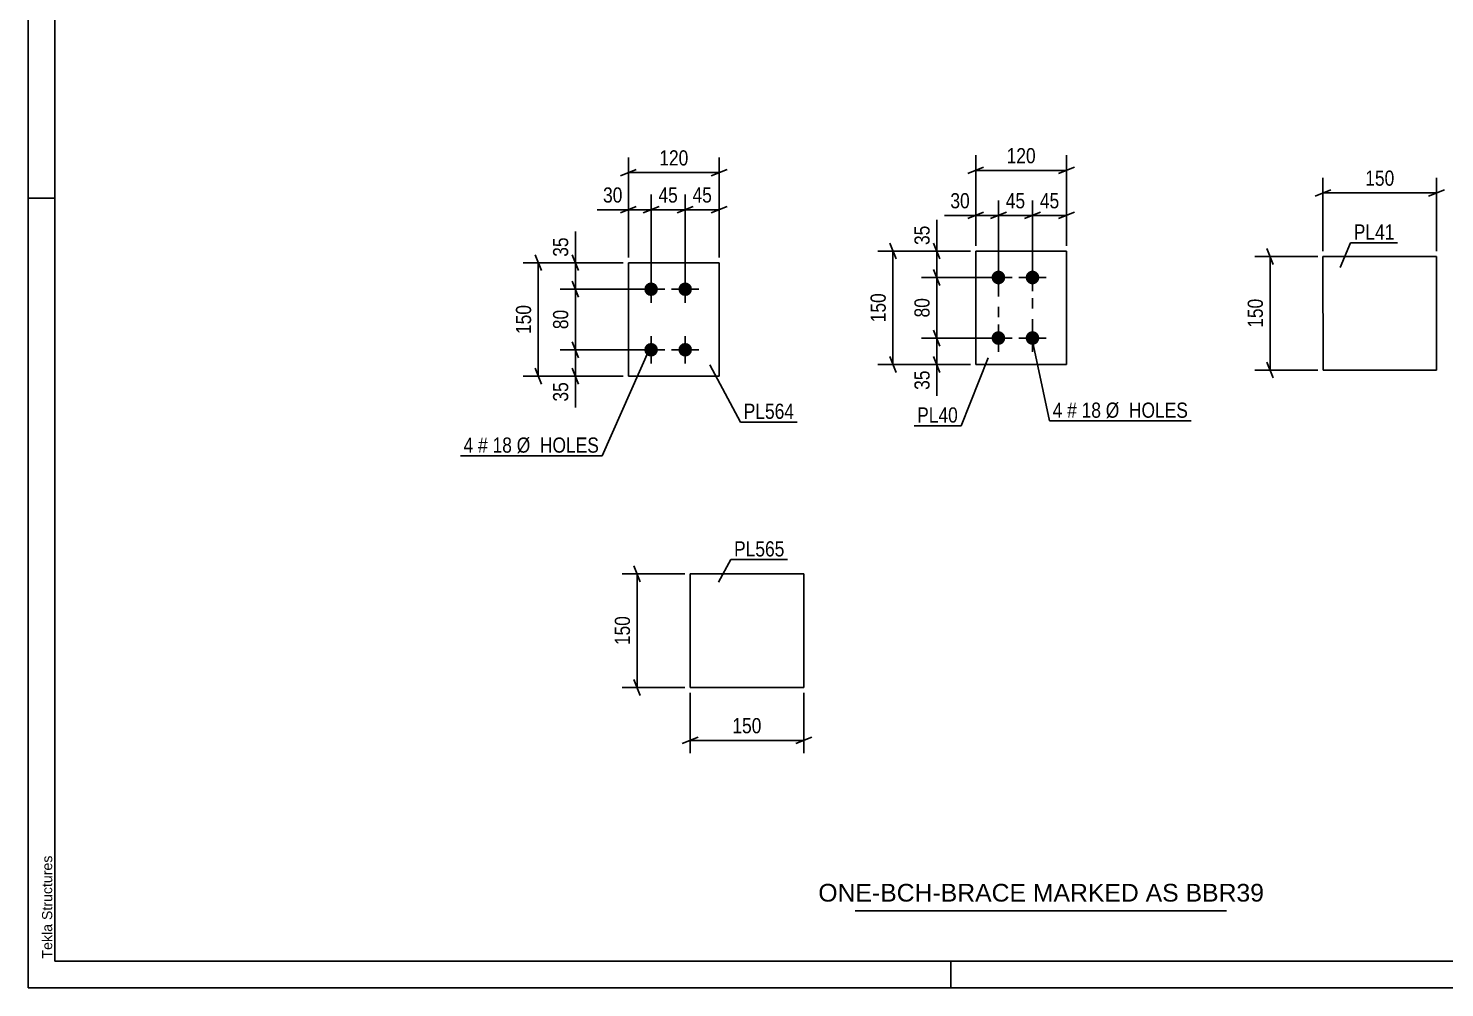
# Model space of a CAD drawing. Header units: millimetres. Extents: x 0 to 594, y 0 to 420.
# Drawn here: x 0 to 267.2, y 0 to 181.1 of the extents above; entities that cross this region are included whole.
import ezdxf

# ---------------------------------------------------------------- set-up
doc = ezdxf.new("R2010")
doc.units = ezdxf.units.MM
doc.linetypes.add('DXK_LINE_DOT2', pattern=[3.9198, 1.9599, -1.9599])
doc.styles.add('Arial', font='ARIAL.TTF', dxfattribs={"height": 0.2})
doc.styles.add('Arial Narrow', font='ARIALN.TTF', dxfattribs={"height": 0.2})

# ---------------------------------------------------------------- blocks, each defined once
blk = doc.blocks.new('Unknown-585636495-1129')
at = {"color": 5, "linetype": 'Continuous'}
for p, q in [((0, 420), (0, 0)), ((5, 415), (5, 5)), ((5, 149), (0, 149)), ((5, 5), (589, 5)), ((174, 0), (174, 5)), ((0, 0), (594, 0))]:
    blk.add_line(p, q, dxfattribs=at)
at = {"color": 174, "linetype": 'Continuous', "style": 'Arial'}
blk.add_text('Tekla Structures', height=1.9102, rotation=90, dxfattribs=at).set_placement((4.5, 5.5))
blk = doc.blocks.new('Bolt-585636495-1609 - 1588')
at = {"linetype": 'Continuous'}
for points in [[(182.99, 132.76), (182.72, 132.78), (182.47, 132.87), (182.24, 133), (182.04, 133.18), (181.88, 133.4), (181.77, 133.64), (181.71, 133.91), (181.71, 134.18), (181.77, 134.44), (181.88, 134.68), (182.04, 134.9), (182.24, 135.08), (182.47, 135.22), (182.72, 135.3), (182.99, 135.33), (183.26, 135.3), (183.52, 135.22), (183.75, 135.08), (183.95, 134.9), (184.11, 134.68), (184.21, 134.44), (184.27, 134.18), (184.27, 133.91), (184.21, 133.64), (184.11, 133.4), (183.95, 133.18), (183.75, 133), (183.52, 132.87), (183.26, 132.78)], [(189.42, 132.76), (189.15, 132.78), (188.9, 132.87), (188.66, 133), (188.47, 133.18), (188.31, 133.4), (188.2, 133.64), (188.14, 133.91), (188.14, 134.18), (188.2, 134.44), (188.31, 134.68), (188.47, 134.9), (188.66, 135.08), (188.9, 135.22), (189.15, 135.3), (189.42, 135.33), (189.69, 135.3), (189.94, 135.22), (190.18, 135.08), (190.38, 134.9), (190.53, 134.68), (190.64, 134.44), (190.7, 134.18), (190.7, 133.91), (190.64, 133.64), (190.53, 133.4), (190.38, 133.18), (190.18, 133), (189.94, 132.87), (189.69, 132.78)], [(182.99, 121.33), (182.72, 121.35), (182.47, 121.44), (182.24, 121.57), (182.04, 121.75), (181.88, 121.97), (181.77, 122.22), (181.71, 122.48), (181.71, 122.75), (181.77, 123.01), (181.88, 123.26), (182.04, 123.47), (182.24, 123.65), (182.47, 123.79), (182.72, 123.87), (182.99, 123.9), (183.26, 123.87), (183.52, 123.79), (183.75, 123.65), (183.95, 123.47), (184.11, 123.26), (184.21, 123.01), (184.27, 122.75), (184.27, 122.48), (184.21, 122.22), (184.11, 121.97), (183.95, 121.75), (183.75, 121.57), (183.52, 121.44), (183.26, 121.35)], [(189.42, 121.33), (189.15, 121.35), (188.9, 121.44), (188.66, 121.57), (188.47, 121.75), (188.31, 121.97), (188.2, 122.22), (188.14, 122.48), (188.14, 122.75), (188.2, 123.01), (188.31, 123.26), (188.47, 123.47), (188.66, 123.65), (188.9, 123.79), (189.15, 123.87), (189.42, 123.9), (189.69, 123.87), (189.94, 123.79), (190.18, 123.65), (190.38, 123.47), (190.53, 123.26), (190.64, 123.01), (190.7, 122.75), (190.7, 122.48), (190.64, 122.22), (190.53, 121.97), (190.38, 121.75), (190.18, 121.57), (189.94, 121.44), (189.69, 121.35)]]:
    blk.add_hatch(color=1, dxfattribs=at).paths.add_polyline_path(points)
at = {"color": 1, "linetype": 'Continuous'}
for p, q in [((182.99, 131.47), (182.99, 136.61)), ((189.42, 131.47), (189.42, 136.61)), ((185.56, 134.04), (180.42, 134.04)), ((191.99, 134.04), (186.85, 134.04)), ((182.99, 120.04), (182.99, 125.18)), ((189.42, 120.04), (189.42, 125.18)), ((185.56, 122.61), (180.42, 122.61)), ((191.99, 122.61), (186.85, 122.61))]:
    blk.add_line(p, q, dxfattribs=at)
blk = doc.blocks.new('Part-585636495-1604 - 1588')
at = {"color": 2, "linetype": 'Continuous'}
for p, q in [((178.71, 117.61), (178.71, 139.04)), ((178.71, 139.04), (195.85, 139.04)), ((195.85, 117.61), (195.85, 139.04)), ((178.71, 117.61), (178.71, 117.61)), ((178.71, 117.61), (195.85, 117.61)), ((195.85, 117.61), (195.85, 117.61))]:
    blk.add_line(p, q, dxfattribs=at)
at = {"color": 7, "linetype": 'DXK_LINE_DOT2'}
for p, q in [((178.71, 139.04), (195.85, 139.04)), ((178.71, 117.61), (178.71, 117.61)), ((178.71, 117.61), (195.85, 117.61)), ((195.85, 117.61), (195.85, 117.61))]:
    blk.add_line(p, q, dxfattribs=at)
blk = doc.blocks.new('Part-585636495-3857 - 3856')
at = {"color": 2, "linetype": 'Continuous'}
for p, q in [((113.19, 136.83), (113.19, 115.4)), ((113.19, 136.83), (130.33, 136.83)), ((130.33, 136.83), (130.33, 115.4)), ((113.19, 115.4), (130.33, 115.4))]:
    blk.add_line(p, q, dxfattribs=at)
blk = doc.blocks.new('Bolt-585636495-3858 - 3856')
at = {"linetype": 'Continuous'}
for points in [[(117.48, 130.54, -1), (117.48, 133.11, -1)], [(123.91, 130.54, -1), (123.91, 133.11, -1)], [(117.48, 119.11, -1), (117.48, 121.69, -1)], [(123.91, 119.11, -1), (123.91, 121.69, -1)]]:
    blk.add_hatch(color=1, dxfattribs=at).paths.add_polyline_path(points)
at = {"color": 1, "linetype": 'Continuous'}
for p, q in [((117.48, 129.26), (117.48, 134.4)), ((123.91, 129.26), (123.91, 134.4)), ((120.05, 131.83), (114.91, 131.83)), ((126.48, 131.83), (121.33, 131.83)), ((117.48, 117.83), (117.48, 122.97)), ((123.91, 117.83), (123.91, 122.97)), ((120.05, 120.4), (114.91, 120.4)), ((126.48, 120.4), (121.33, 120.4))]:
    blk.add_line(p, q, dxfattribs=at)
blk = doc.blocks.new('Part-585636495-1564 - 1548')
at = {"color": 2, "linetype": 'Continuous'}
for p, q in [((244.22, 138.01), (265.65, 138.01)), ((244.23, 116.58), (244.22, 138.01)), ((265.65, 138.01), (265.65, 116.58)), ((265.65, 116.58), (244.23, 116.58))]:
    blk.add_line(p, q, dxfattribs=at)
blk = doc.blocks.new('Part-585636495-3866 - 3865')
at = {"color": 2, "linetype": 'Continuous'}
for p, q in [((124.84, 78.1), (146.27, 78.1)), ((124.84, 56.67), (124.84, 78.1)), ((146.27, 78.1), (146.27, 56.67)), ((146.27, 56.67), (124.84, 56.67))]:
    blk.add_line(p, q, dxfattribs=at)
blk = doc.blocks.new('Rectangle-585636495-1724 - 1588')
at = {"color": 1, "linetype": 'DXK_LINE_DOT2'}
blk.add_lwpolyline([(182.99, 134.04), (189.42, 134.04), (189.42, 122.61), (182.99, 122.61), (182.99, 134.04)], close=True, dxfattribs=at)
blk = doc.blocks.new('StraightDimension-585636495-1624 - 1588')
at = {"color": 7, "linetype": 'Continuous'}
for p, q in [((181.99, 134.04), (168.51, 134.04)), ((170.76, 135.54), (171.96, 132.54)), ((171.36, 122.61), (171.36, 134.04)), ((171.96, 121.11), (170.76, 124.11)), ((181.99, 122.61), (168.51, 122.61))]:
    blk.add_line(p, q, dxfattribs=at)
at = {"color": 0}
blk.add_wipeout([(170.61, 130.76), (166.41, 130.76), (166.41, 125.9), (170.61, 125.9)], dxfattribs=at)
at = {"color": 3, "style": 'Arial Narrow'}
blk.add_text('80', height=2.863, rotation=90.0002, dxfattribs=at).set_placement((170.01, 126.5))
blk = doc.blocks.new('StraightDimension-585636495-1611 - 1588')
at = {"color": 7, "linetype": 'Continuous'}
for p, q in [((170.76, 124.11), (171.96, 121.11)), ((181.99, 122.61), (168.51, 122.61)), ((171.36, 117.61), (171.36, 122.61)), ((177.71, 117.61), (168.51, 117.61)), ((171.96, 116.11), (170.76, 119.11))]:
    blk.add_line(p, q, dxfattribs=at)
at = {"color": 0}
blk.add_wipeout([(170.61, 117.09), (166.41, 117.09), (166.41, 112.23), (170.61, 112.23)], dxfattribs=at)
at = {"color": 7, "linetype": 'Continuous'}
blk.add_line((171.36, 117.61), (171.36, 111.71), dxfattribs=at)
blk.add_line((171.36, 117.61), (171.36, 111.71), dxfattribs=at)
at = {"color": 3, "style": 'Arial Narrow'}
blk.add_text('35', height=2.863, rotation=90.0002, dxfattribs=at).set_placement((170.01, 112.83))
blk = doc.blocks.new('StraightDimension-585636495-1634 - 1588')
at = {"color": 7, "linetype": 'Continuous'}
for p, q in [((177.71, 139.04), (168.51, 139.04)), ((170.76, 140.54), (171.96, 137.54)), ((171.36, 134.04), (171.36, 139.04)), ((181.99, 134.04), (168.51, 134.04)), ((171.96, 132.54), (170.76, 135.54))]:
    blk.add_line(p, q, dxfattribs=at)
at = {"color": 0}
blk.add_wipeout([(170.61, 144.42), (166.41, 144.42), (166.41, 139.57), (170.61, 139.57)], dxfattribs=at)
at = {"color": 7, "linetype": 'Continuous'}
blk.add_line((171.36, 139.04), (171.36, 144.95), dxfattribs=at)
blk.add_line((171.36, 139.04), (171.36, 144.95), dxfattribs=at)
at = {"color": 3, "style": 'Arial Narrow'}
blk.add_text('35', height=2.863, rotation=90.0002, dxfattribs=at).set_placement((170.01, 140.17))
blk = doc.blocks.new('StraightDimension-585636495-1648 - 1588')
at = {"color": 7, "linetype": 'Continuous'}
for p, q in [((177.71, 139.04), (160.23, 139.04)), ((163.68, 137.54), (162.48, 140.54)), ((163.08, 117.61), (163.08, 139.04)), ((177.71, 117.61), (160.23, 117.61)), ((162.48, 119.11), (163.68, 116.11))]:
    blk.add_line(p, q, dxfattribs=at)
at = {"color": 0}
blk.add_wipeout([(162.33, 131.67), (158.13, 131.67), (158.13, 124.99), (162.33, 124.99)], dxfattribs=at)
at = {"color": 3, "style": 'Arial Narrow'}
blk.add_text('150', height=2.863, rotation=90.0002, dxfattribs=at).set_placement((161.73, 125.59))
blk = doc.blocks.new('StraightDimension-585636495-1665 - 1588')
at = {"color": 7, "linetype": 'Continuous'}
for p, q in [((189.42, 135.04), (189.42, 148.6)), ((195.85, 140.04), (195.85, 148.6)), ((187.92, 145.15), (190.92, 146.35)), ((189.42, 145.75), (195.85, 145.75)), ((197.35, 146.35), (194.35, 145.15))]:
    blk.add_line(p, q, dxfattribs=at)
at = {"color": 0}
blk.add_wipeout([(195.06, 146.5), (195.06, 150.7), (190.21, 150.7), (190.21, 146.5)], dxfattribs=at)
at = {"color": 3, "style": 'Arial Narrow'}
blk.add_text('45', height=2.863, dxfattribs=at).set_placement((190.81, 147.1))
blk = doc.blocks.new('StraightDimension-585636495-1681 - 1588')
at = {"color": 7, "linetype": 'Continuous'}
for p, q in [((182.99, 135.04), (182.99, 148.6)), ((189.42, 135.04), (189.42, 148.6)), ((181.49, 145.15), (184.49, 146.35)), ((182.99, 145.75), (189.42, 145.75)), ((190.92, 146.35), (187.92, 145.15))]:
    blk.add_line(p, q, dxfattribs=at)
at = {"color": 0}
blk.add_wipeout([(188.63, 146.5), (188.63, 150.7), (183.78, 150.7), (183.78, 146.5)], dxfattribs=at)
at = {"color": 3, "style": 'Arial Narrow'}
blk.add_text('45', height=2.863, dxfattribs=at).set_placement((184.38, 147.1))
blk = doc.blocks.new('StraightDimension-585636495-1691 - 1588')
at = {"color": 7, "linetype": 'Continuous'}
for p, q in [((178.71, 140.04), (178.71, 148.6)), ((182.99, 135.04), (182.99, 148.6)), ((177.21, 145.15), (180.21, 146.35)), ((178.71, 145.75), (182.99, 145.75)), ((184.49, 146.35), (181.49, 145.15))]:
    blk.add_line(p, q, dxfattribs=at)
at = {"color": 0}
blk.add_wipeout([(178.18, 146.5), (178.18, 150.7), (173.33, 150.7), (173.33, 146.5)], dxfattribs=at)
at = {"color": 7, "linetype": 'Continuous'}
blk.add_line((178.71, 145.75), (172.8, 145.75), dxfattribs=at)
blk.add_line((178.71, 145.75), (172.8, 145.75), dxfattribs=at)
at = {"color": 3, "style": 'Arial Narrow'}
blk.add_text('30', height=2.863, dxfattribs=at).set_placement((173.93, 147.1))
blk = doc.blocks.new('StraightDimension-585636495-1705 - 1588')
at = {"color": 7, "linetype": 'Continuous'}
for p, q in [((178.71, 140.04), (178.71, 157.1)), ((195.85, 140.04), (195.85, 157.1)), ((180.21, 154.85), (177.21, 153.65)), ((178.71, 154.25), (195.85, 154.25)), ((194.35, 153.65), (197.35, 154.85))]:
    blk.add_line(p, q, dxfattribs=at)
at = {"color": 0}
blk.add_wipeout([(190.62, 155), (190.62, 159.2), (183.94, 159.2), (183.94, 155)], dxfattribs=at)
at = {"color": 3, "style": 'Arial Narrow'}
blk.add_text('120', height=2.863, dxfattribs=at).set_placement((184.54, 155.6))
blk = doc.blocks.new('StraightDimension-585636495-3927 - 3856')
at = {"color": 7, "linetype": 'Continuous'}
for p, q in [((112.19, 136.83), (93.34, 136.83)), ((96.79, 135.33), (95.59, 138.33)), ((96.19, 115.4), (96.19, 136.83)), ((112.19, 115.4), (93.34, 115.4)), ((95.59, 116.9), (96.79, 113.9))]:
    blk.add_line(p, q, dxfattribs=at)
at = {"color": 0}
blk.add_wipeout([(95.44, 129.46), (91.24, 129.46), (91.24, 122.77), (95.44, 122.77)], dxfattribs=at)
at = {"color": 3, "style": 'Arial Narrow'}
blk.add_text('150', height=2.863, rotation=90.0002, dxfattribs=at).set_placement((94.84, 123.37))
blk = doc.blocks.new('StraightDimension-585636495-3915 - 3856')
at = {"color": 7, "linetype": 'Continuous'}
for p, q in [((112.19, 136.83), (100.34, 136.83)), ((102.59, 138.33), (103.79, 135.33)), ((103.19, 131.83), (103.19, 136.83)), ((116.48, 131.83), (100.34, 131.83)), ((103.79, 130.33), (102.59, 133.33))]:
    blk.add_line(p, q, dxfattribs=at)
at = {"color": 0}
blk.add_wipeout([(102.44, 142.21), (98.24, 142.21), (98.24, 137.35), (102.44, 137.35)], dxfattribs=at)
at = {"color": 7, "linetype": 'Continuous'}
blk.add_line((103.19, 136.83), (103.19, 142.73), dxfattribs=at)
blk.add_line((103.19, 136.83), (103.19, 142.73), dxfattribs=at)
at = {"color": 3, "style": 'Arial Narrow'}
blk.add_text('35', height=2.863, rotation=90.0002, dxfattribs=at).set_placement((101.84, 137.95))
blk = doc.blocks.new('StraightDimension-585636495-3916 - 3856')
at = {"color": 7, "linetype": 'Continuous'}
for p, q in [((116.48, 131.83), (100.34, 131.83)), ((102.59, 133.33), (103.79, 130.33)), ((103.19, 120.4), (103.19, 131.83)), ((116.48, 120.4), (100.34, 120.4)), ((103.79, 118.9), (102.59, 121.9))]:
    blk.add_line(p, q, dxfattribs=at)
at = {"color": 0}
blk.add_wipeout([(102.44, 128.54), (98.24, 128.54), (98.24, 123.69), (102.44, 123.69)], dxfattribs=at)
at = {"color": 3, "style": 'Arial Narrow'}
blk.add_text('80', height=2.863, rotation=90.0002, dxfattribs=at).set_placement((101.84, 124.29))
blk = doc.blocks.new('StraightDimension-585636495-3917 - 3856')
at = {"color": 7, "linetype": 'Continuous'}
for p, q in [((116.48, 120.4), (100.34, 120.4)), ((102.59, 121.9), (103.79, 118.9)), ((103.19, 115.4), (103.19, 120.4)), ((112.19, 115.4), (100.34, 115.4)), ((103.79, 113.9), (102.59, 116.9))]:
    blk.add_line(p, q, dxfattribs=at)
at = {"color": 0}
blk.add_wipeout([(102.44, 114.88), (98.24, 114.88), (98.24, 110.02), (102.44, 110.02)], dxfattribs=at)
at = {"color": 7, "linetype": 'Continuous'}
blk.add_line((103.19, 115.4), (103.19, 109.49), dxfattribs=at)
blk.add_line((103.19, 115.4), (103.19, 109.49), dxfattribs=at)
at = {"color": 3, "style": 'Arial Narrow'}
blk.add_text('35', height=2.863, rotation=90.0002, dxfattribs=at).set_placement((101.84, 110.62))
blk = doc.blocks.new('StraightDimension-585636495-3931 - 3856')
at = {"color": 7, "linetype": 'Continuous'}
for p, q in [((123.91, 132.83), (123.91, 149.68)), ((130.33, 137.83), (130.33, 149.68)), ((122.41, 146.23), (125.41, 147.43)), ((131.83, 147.43), (128.83, 146.23)), ((123.91, 146.83), (130.33, 146.83))]:
    blk.add_line(p, q, dxfattribs=at)
at = {"color": 0}
blk.add_wipeout([(129.55, 147.58), (129.55, 151.78), (124.69, 151.78), (124.69, 147.58)], dxfattribs=at)
at = {"color": 3, "style": 'Arial Narrow'}
blk.add_text('45', height=2.863, dxfattribs=at).set_placement((125.29, 148.18))
blk = doc.blocks.new('StraightDimension-585636495-3932 - 3856')
at = {"color": 7, "linetype": 'Continuous'}
for p, q in [((117.48, 132.83), (117.48, 149.68)), ((123.91, 132.83), (123.91, 149.68)), ((115.98, 146.23), (118.98, 147.43)), ((125.41, 147.43), (122.41, 146.23)), ((117.48, 146.83), (123.91, 146.83))]:
    blk.add_line(p, q, dxfattribs=at)
at = {"color": 0}
blk.add_wipeout([(123.12, 147.58), (123.12, 151.78), (118.26, 151.78), (118.26, 147.58)], dxfattribs=at)
at = {"color": 3, "style": 'Arial Narrow'}
blk.add_text('45', height=2.863, dxfattribs=at).set_placement((118.86, 148.18))
blk = doc.blocks.new('StraightDimension-585636495-3933 - 3856')
at = {"color": 7, "linetype": 'Continuous'}
for p, q in [((113.19, 137.83), (113.19, 149.68)), ((117.48, 132.83), (117.48, 149.68)), ((111.69, 146.23), (114.69, 147.43)), ((118.98, 147.43), (115.98, 146.23)), ((113.19, 146.83), (117.48, 146.83))]:
    blk.add_line(p, q, dxfattribs=at)
at = {"color": 0}
blk.add_wipeout([(112.67, 147.58), (112.67, 151.78), (107.81, 151.78), (107.81, 147.58)], dxfattribs=at)
at = {"color": 7, "linetype": 'Continuous'}
blk.add_line((113.19, 146.83), (107.29, 146.83), dxfattribs=at)
blk.add_line((113.19, 146.83), (107.29, 146.83), dxfattribs=at)
at = {"color": 3, "style": 'Arial Narrow'}
blk.add_text('30', height=2.863, dxfattribs=at).set_placement((108.41, 148.18))
blk = doc.blocks.new('StraightDimension-585636495-3943 - 3856')
at = {"color": 7, "linetype": 'Continuous'}
for p, q in [((113.19, 137.83), (113.19, 156.68)), ((130.33, 137.83), (130.33, 156.68)), ((114.69, 154.43), (111.69, 153.23)), ((113.19, 153.83), (130.33, 153.83)), ((128.83, 153.23), (131.83, 154.43))]:
    blk.add_line(p, q, dxfattribs=at)
at = {"color": 0}
blk.add_wipeout([(125.11, 154.58), (125.11, 158.78), (118.42, 158.78), (118.42, 154.58)], dxfattribs=at)
at = {"color": 3, "style": 'Arial Narrow'}
blk.add_text('120', height=2.863, dxfattribs=at).set_placement((119.02, 155.18))
blk = doc.blocks.new('StraightDimension-585636495-1566 - 1548')
at = {"color": 7, "linetype": 'Continuous'}
for p, q in [((244.22, 139.01), (244.22, 152.86)), ((265.65, 139.01), (265.65, 152.86)), ((245.72, 150.61), (242.72, 149.41)), ((244.22, 150.01), (265.65, 150.01)), ((264.15, 149.41), (267.15, 150.61))]:
    blk.add_line(p, q, dxfattribs=at)
at = {"color": 0}
blk.add_wipeout([(258.28, 150.76), (258.28, 154.96), (251.59, 154.96), (251.59, 150.76)], dxfattribs=at)
at = {"color": 3, "style": 'Arial Narrow'}
blk.add_text('150', height=2.863, dxfattribs=at).set_placement((252.19, 151.36))
blk = doc.blocks.new('StraightDimension-585636495-1577 - 1548')
at = {"color": 7, "linetype": 'Continuous'}
for p, q in [((234.83, 136.51), (233.63, 139.51)), ((243.22, 138.01), (231.38, 138.01)), ((234.23, 116.58), (234.23, 138.01)), ((233.63, 118.08), (234.83, 115.08)), ((243.23, 116.58), (231.38, 116.58))]:
    blk.add_line(p, q, dxfattribs=at)
at = {"color": 0}
blk.add_wipeout([(233.48, 130.64), (229.28, 130.64), (229.28, 123.95), (233.48, 123.95)], dxfattribs=at)
at = {"color": 3, "style": 'Arial Narrow'}
blk.add_text('150', height=2.863, rotation=90.0002, dxfattribs=at).set_placement((232.88, 124.55))
blk = doc.blocks.new('StraightDimension-585636495-3947 - 3865')
at = {"color": 7, "linetype": 'Continuous'}
for p, q in [((124.84, 55.67), (124.84, 44.27)), ((146.27, 55.67), (146.27, 44.27)), ((126.34, 47.27), (123.34, 46.07)), ((124.84, 46.67), (146.27, 46.67)), ((144.77, 46.07), (147.77, 47.27))]:
    blk.add_line(p, q, dxfattribs=at)
at = {"color": 0}
blk.add_wipeout([(138.9, 47.42), (138.9, 51.62), (132.21, 51.62), (132.21, 47.42)], dxfattribs=at)
at = {"color": 3, "style": 'Arial Narrow'}
blk.add_text('150', height=2.863, dxfattribs=at).set_placement((132.81, 48.02))
blk = doc.blocks.new('StraightDimension-585636495-3951 - 3865')
at = {"color": 7, "linetype": 'Continuous'}
for p, q in [((123.84, 78.1), (111.99, 78.1)), ((115.44, 76.6), (114.24, 79.6)), ((114.84, 56.67), (114.84, 78.1)), ((123.84, 56.67), (111.99, 56.67)), ((114.24, 58.17), (115.44, 55.17))]:
    blk.add_line(p, q, dxfattribs=at)
at = {"color": 0}
blk.add_wipeout([(114.09, 70.73), (109.89, 70.73), (109.89, 64.05), (114.09, 64.05)], dxfattribs=at)
at = {"color": 3, "style": 'Arial Narrow'}
blk.add_text('150', height=2.863, rotation=90.0002, dxfattribs=at).set_placement((113.49, 64.65))
blk = doc.blocks.new('Unknown-585636495-4326')
at = {"color": 7, "linetype": 'Continuous'}
blk.add_line((156, 14.5), (226, 14.5), dxfattribs=at)
at = {"color": 7, "style": 'Arial'}
blk.add_text('ONE-BCH-BRACE MARKED AS BBR39', height=3.3428, dxfattribs=at).set_placement((149.02, 16.25))
blk = doc.blocks.new('Mark-585636495-1600 - 1588')
at = {"color": 0}
blk.add_wipeout([(175.35, 106.66), (175.35, 109.66), (167.67, 109.66), (167.67, 106.66)], dxfattribs=at)
blk.add_wipeout([(175.35, 106.66), (175.35, 109.66), (167.67, 109.66), (167.67, 106.66)], dxfattribs=at)
at = {"color": 30, "linetype": 'Continuous'}
for p in [(181.08, 118.85), (167.07, 106.06)]:
    blk.add_line(p, (175.95, 106.06), dxfattribs=at)
at = {"color": 3, "style": 'Arial Narrow'}
blk.add_text('PL40', height=2.863, dxfattribs=at).set_placement((167.67, 106.66))
blk = doc.blocks.new('Mark-585636495-1605 - 1588')
at = {"color": 0}
blk.add_wipeout([(195.06, 107.57), (195.06, 110.57), (193.23, 110.57), (193.23, 107.57)], dxfattribs=at)
blk.add_wipeout([(195.06, 107.57), (195.06, 110.57), (193.23, 110.57), (193.23, 107.57)], dxfattribs=at)
at = {"color": 7, "linetype": 'Continuous'}
blk.add_line((189.24, 122.92), (192.63, 106.97), dxfattribs=at)
at = {"color": 0}
blk.add_wipeout([(197.79, 107.57), (197.79, 110.57), (195.96, 110.57), (195.96, 107.57)], dxfattribs=at)
blk.add_wipeout([(197.79, 107.57), (197.79, 110.57), (195.96, 110.57), (195.96, 107.57)], dxfattribs=at)
at = {"color": 3, "style": 'Arial Narrow'}
blk.add_text('4', height=2.86, dxfattribs=at).set_placement((193.23, 107.57))
at = {"color": 0}
blk.add_wipeout([(202.34, 107.57), (202.34, 110.57), (198.69, 110.57), (198.69, 107.57)], dxfattribs=at)
blk.add_wipeout([(202.34, 107.57), (202.34, 110.57), (198.69, 110.57), (198.69, 107.57)], dxfattribs=at)
at = {"color": 3, "style": 'Arial Narrow'}
blk.add_text('#', height=2.86, dxfattribs=at).set_placement((195.96, 107.57))
at = {"color": 0}
blk.add_wipeout([(218.77, 107.57), (218.77, 110.57), (203.24, 110.57), (203.24, 107.57)], dxfattribs=at)
blk.add_wipeout([(218.77, 107.57), (218.77, 110.57), (203.24, 110.57), (203.24, 107.57)], dxfattribs=at)
at = {"color": 7, "linetype": 'Continuous'}
blk.add_line((192.63, 106.97), (219.37, 106.97), dxfattribs=at)
at = {"color": 3, "style": 'Arial Narrow'}
for s, p in [('18', (198.69, 107.57)), ('Ø  HOLES', (203.24, 107.57))]:
    blk.add_text(s, height=2.863, dxfattribs=at).set_placement(p)
blk = doc.blocks.new('Mark-585636495-3962 - 3856')
at = {"color": 0}
blk.add_wipeout([(83.94, 100.98), (83.94, 103.98), (82.11, 103.98), (82.11, 100.98)], dxfattribs=at)
blk.add_wipeout([(83.94, 100.98), (83.94, 103.98), (82.11, 103.98), (82.11, 100.98)], dxfattribs=at)
blk.add_wipeout([(86.67, 100.98), (86.67, 103.98), (84.84, 103.98), (84.84, 100.98)], dxfattribs=at)
blk.add_wipeout([(86.67, 100.98), (86.67, 103.98), (84.84, 103.98), (84.84, 100.98)], dxfattribs=at)
at = {"color": 3, "style": 'Arial Narrow'}
blk.add_text('4', height=2.86, dxfattribs=at).set_placement((82.11, 100.98))
at = {"color": 0}
blk.add_wipeout([(91.23, 100.98), (91.23, 103.98), (87.57, 103.98), (87.57, 100.98)], dxfattribs=at)
blk.add_wipeout([(91.23, 100.98), (91.23, 103.98), (87.57, 103.98), (87.57, 100.98)], dxfattribs=at)
at = {"color": 3, "style": 'Arial Narrow'}
blk.add_text('#', height=2.86, dxfattribs=at).set_placement((84.84, 100.98))
at = {"color": 0}
blk.add_wipeout([(107.65, 100.98), (107.65, 103.98), (92.13, 103.98), (92.13, 100.98)], dxfattribs=at)
blk.add_wipeout([(107.65, 100.98), (107.65, 103.98), (92.13, 103.98), (92.13, 100.98)], dxfattribs=at)
at = {"color": 7, "linetype": 'Continuous'}
for p in [(117.22, 120.69), (81.51, 100.38)]:
    blk.add_line(p, (108.25, 100.38), dxfattribs=at)
at = {"color": 3, "style": 'Arial Narrow'}
for s, p in [('18', (87.57, 100.98)), ('Ø  HOLES', (92.13, 100.98))]:
    blk.add_text(s, height=2.863, dxfattribs=at).set_placement(p)
blk = doc.blocks.new('Mark-585636495-3959 - 3856')
at = {"color": 0}
blk.add_wipeout([(144.45, 107.36), (144.45, 110.36), (134.95, 110.36), (134.95, 107.36)], dxfattribs=at)
blk.add_wipeout([(144.45, 107.36), (144.45, 110.36), (134.95, 110.36), (134.95, 107.36)], dxfattribs=at)
at = {"color": 30, "linetype": 'Continuous'}
for p, q in [((128.55, 117.56), (134.35, 106.76)), ((134.35, 106.76), (145.05, 106.76))]:
    blk.add_line(p, q, dxfattribs=at)
at = {"color": 3, "style": 'Arial Narrow'}
blk.add_text('PL564', height=2.863, dxfattribs=at).set_placement((134.95, 107.36))
blk = doc.blocks.new('Mark-585636495-1560 - 1548')
at = {"color": 0}
blk.add_wipeout([(257.7, 141.2), (257.7, 144.2), (250.03, 144.2), (250.03, 141.2)], dxfattribs=at)
blk.add_wipeout([(257.7, 141.2), (257.7, 144.2), (250.03, 144.2), (250.03, 141.2)], dxfattribs=at)
at = {"color": 30, "linetype": 'Continuous'}
for p, q in [((247.47, 135.92), (249.43, 140.6)), ((249.43, 140.6), (258.3, 140.6))]:
    blk.add_line(p, q, dxfattribs=at)
at = {"color": 3, "style": 'Arial Narrow'}
blk.add_text('PL41', height=2.863, dxfattribs=at).set_placement((250.03, 141.2))
blk = doc.blocks.new('Mark-585636495-3963 - 3865')
at = {"color": 0}
blk.add_wipeout([(142.63, 81.39), (142.63, 84.39), (133.13, 84.39), (133.13, 81.39)], dxfattribs=at)
blk.add_wipeout([(142.63, 81.39), (142.63, 84.39), (133.13, 84.39), (133.13, 81.39)], dxfattribs=at)
at = {"color": 30, "linetype": 'Continuous'}
for p, q in [((130.21, 76.53), (132.53, 80.79)), ((132.53, 80.79), (143.23, 80.79))]:
    blk.add_line(p, q, dxfattribs=at)
at = {"color": 3, "style": 'Arial Narrow'}
blk.add_text('PL565', height=2.863, dxfattribs=at).set_placement((133.13, 81.39))

msp = doc.modelspace()

# ---------------------------------------------------------------- block references
for name in ['Unknown-585636495-1129', 'Part-585636495-1604 - 1588', 'Part-585636495-3857 - 3856', 'Bolt-585636495-1609 - 1588', 'Part-585636495-1564 - 1548', 'Bolt-585636495-3858 - 3856', 'Rectangle-585636495-1724 - 1588', 'Part-585636495-3866 - 3865', 'Unknown-585636495-4326']:
    msp.add_blockref(name, (0, 0))

# ---------------------------------------------------------------- next in the draw order: block references
for name in ['StraightDimension-585636495-1566 - 1548', 'StraightDimension-585636495-3931 - 3856', 'StraightDimension-585636495-1665 - 1588', 'StraightDimension-585636495-3927 - 3856', 'StraightDimension-585636495-1624 - 1588', 'Mark-585636495-1605 - 1588', 'Mark-585636495-3959 - 3856', 'Mark-585636495-3963 - 3865', 'StraightDimension-585636495-3947 - 3865']:
    msp.add_blockref(name, (0, 0))

# ---------------------------------------------------------------- next in the draw order: block references
for name in ['StraightDimension-585636495-1634 - 1588', 'StraightDimension-585636495-3915 - 3856', 'Mark-585636495-1560 - 1548', 'StraightDimension-585636495-1577 - 1548', 'StraightDimension-585636495-1611 - 1588', 'StraightDimension-585636495-3951 - 3865']:
    msp.add_blockref(name, (0, 0))

# ---------------------------------------------------------------- next in the draw order: block references
for name in ['StraightDimension-585636495-1681 - 1588', 'StraightDimension-585636495-1648 - 1588', 'StraightDimension-585636495-3916 - 3856']:
    msp.add_blockref(name, (0, 0))

# ---------------------------------------------------------------- next in the draw order: block references
for name in ['StraightDimension-585636495-3932 - 3856', 'StraightDimension-585636495-1691 - 1588', 'StraightDimension-585636495-3917 - 3856', 'Mark-585636495-1600 - 1588']:
    msp.add_blockref(name, (0, 0))

# ---------------------------------------------------------------- next in the draw order: block references
for name in ['StraightDimension-585636495-1705 - 1588', 'StraightDimension-585636495-3933 - 3856', 'Mark-585636495-3962 - 3856']:
    msp.add_blockref(name, (0, 0))

# ---------------------------------------------------------------- next in the draw order: block references
msp.add_blockref('StraightDimension-585636495-3943 - 3856', (0, 0))

doc.saveas('drawing.dxf')
